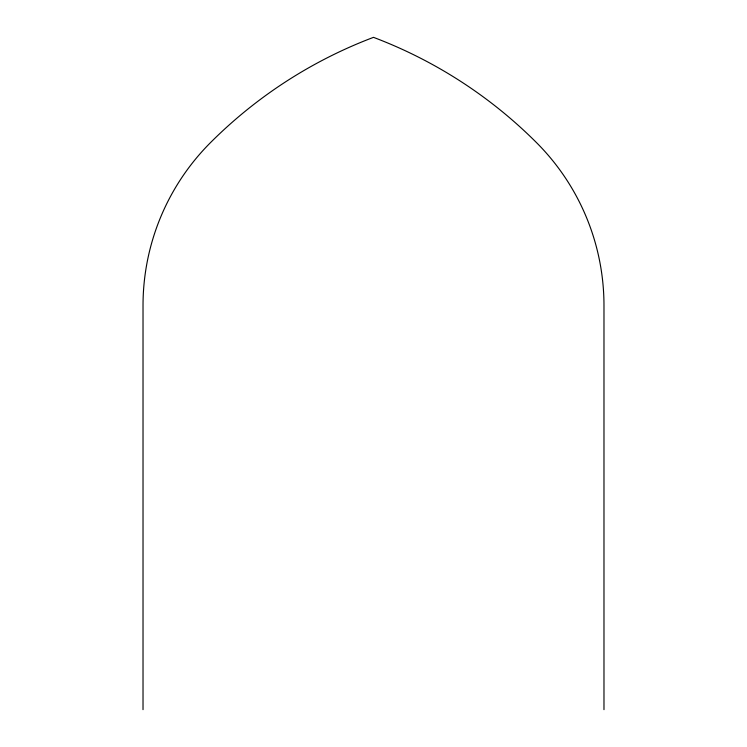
<?xml version="1.0" encoding="UTF-8"?>
<svg xmlns="http://www.w3.org/2000/svg" width="747" height="747" viewBox="0 0 747 747"><rect width="100%" height="100%" fill="white"/><g stroke="black" fill="none" stroke-linecap="round" stroke-linejoin="round"><path stroke-width="1.12" d="M603.978 709.65L603.978 305.57A230.478 230.478 0 0 0 536.477 142.593A460.964 460.964 0 0 0 373.5 37.35A460.964 460.964 0 0 0 210.523 142.593A230.478 230.478 0 0 0 143.022 305.57L143.022 709.65"/></g></svg>
